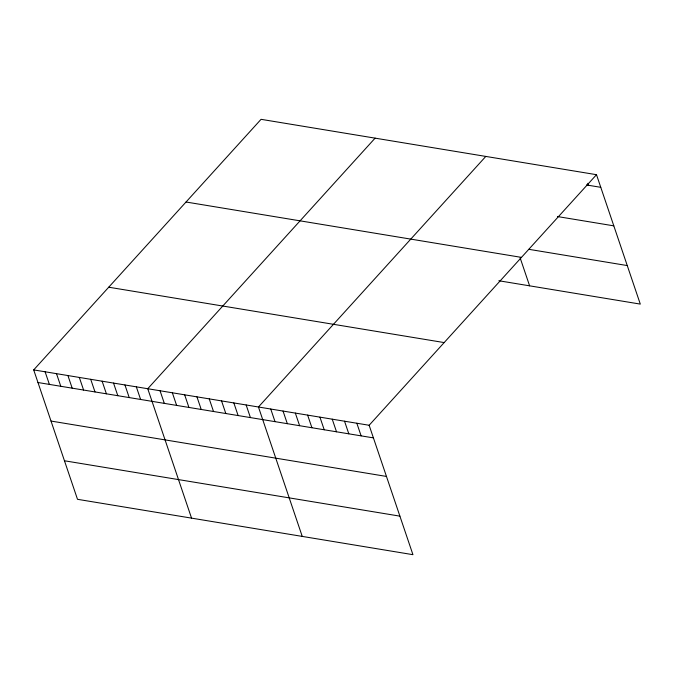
<?xml version="1.0" encoding="UTF-8"?>
<svg xmlns="http://www.w3.org/2000/svg" width="674" height="674" viewBox="0 0 674 674"><rect width="100%" height="100%" fill="white"/><g stroke="black" fill="none" stroke-linecap="round" stroke-linejoin="round"><path stroke-width="1.01" d="M596.498 174.692L369.141 425.269L412.943 554.677L77.502 499.308L33.7 369.9L261.057 119.323L596.498 174.692L640.3 304.1L498.853 280.755M375.106 138.145L147.749 388.721L191.551 518.138M485.802 156.419L258.445 406.995L302.247 536.411M586.422 184.946L600.77 187.313M557.44 216.548L613.812 225.849M528.863 249.321L627.258 265.564M186.032 202.015L521.465 257.384M108.725 287.208L444.166 342.577M33.7 369.9L369.141 425.269M37.971 382.52L373.413 437.889M51.013 421.056L386.455 476.434M64.46 460.772L399.893 516.141M587.812 183.336L588.469 185.283M520.151 257.889L529.604 285.827M356.841 423.238L361.112 435.859M344.54 421.208L348.812 433.829M332.24 419.177L336.511 431.798M319.939 417.147L324.211 429.768M307.639 415.117L311.91 427.737M295.338 413.086L299.61 425.707M283.046 411.056L287.318 423.676M270.746 409.025L275.017 421.646M246.145 404.964L250.416 417.585M233.844 402.934L238.116 415.555M221.544 400.904L225.815 413.524M209.243 398.873L213.515 411.494M196.943 396.843L201.223 409.463M184.651 394.812L188.922 407.433M172.35 392.782L176.622 405.403M160.05 390.752L164.321 403.372M136.342 386.842L140.613 399.463M124.943 384.955L129.214 397.576M113.535 383.076L117.807 395.697M102.128 381.189L106.399 393.81M90.72 379.31L95 391.931M79.321 377.432L83.593 390.052M67.914 375.544L72.185 388.165M56.506 373.666L60.778 386.286M45.107 371.778L49.379 384.399"/></g></svg>
